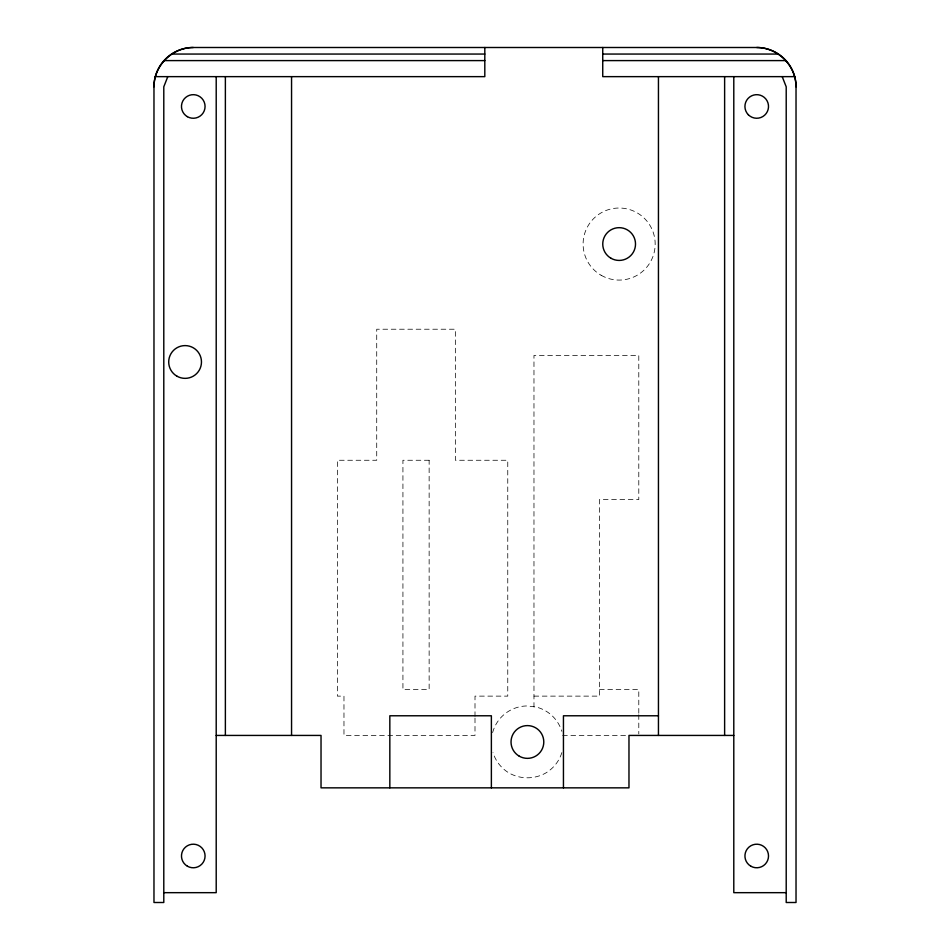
<?xml version="1.0" encoding="UTF-8"?>
<svg xmlns="http://www.w3.org/2000/svg" width="950" height="950" viewBox="0 0 950 950"><rect width="100%" height="100%" fill="white"/><g stroke="black" fill="none" stroke-linecap="round" stroke-linejoin="round"><path stroke-width="0.71" stroke-dasharray="4.75 3.56" d="M599.486 689.569L638.792 689.569L638.792 713.236M533.971 696.124L599.486 696.124L599.486 499.569L638.792 499.569L638.792 355.431L533.971 355.431L533.971 706.812M562.59 735.431L627.487 735.431M638.792 714.721L638.792 733.946M475 716.502L475 696.124L507.763 696.124L507.763 460.263L455.347 460.263L455.347 329.223L376.723 329.223L376.723 460.263L337.416 460.263L337.416 696.124L343.971 696.124L343.971 735.431L475 735.431L475 717.962M561.854 752.59A36.029 36.029 0 0 1 545.431 773.193C534.339 779.344 520.493 779.344 509.402 773.193A36.029 36.029 0 0 1 492.979 752.59M492.611 732.652A36.029 36.029 0 0 1 527.416 705.945L536.738 707.18A36.029 36.029 0 0 1 561.854 731.369M429.139 460.263L402.931 460.263L402.931 689.569L429.139 689.569L429.139 460.263M601.124 275.262A36.029 36.029 0 0 0 655.168 244.055A36.029 36.029 0 0 0 601.124 212.848A36.029 36.029 0 0 0 601.124 275.262"/><path stroke-width="1.43" d="M167.794 76.641L163.792 86.806L163.792 902.5L153.971 902.5L153.971 86.806C153.829 65.776 172.235 47.369 193.277 47.5L756.722 47.5C777.765 47.369 796.171 65.776 796.029 86.806L796.029 902.5L786.208 902.5L786.208 86.806L782.206 76.641M171.95 54.055L484.809 54.055M602.739 54.055L778.05 54.055M164.255 60.598L484.809 60.598M602.739 60.598L785.745 60.598M155.301 76.641L484.809 76.641L484.809 47.5M794.699 76.641L602.739 76.641L602.739 47.5M658.445 715.778L563.445 715.778L563.445 787.847M216.208 735.431L321.029 735.431L321.029 787.847L628.971 787.847L628.971 735.431L733.792 735.431M163.792 892.668L216.208 892.668L216.208 76.641M786.208 892.668L733.792 892.668L733.792 76.641M724.624 76.641L724.624 735.431M658.445 76.641L658.445 735.431M491.376 787.847L491.376 715.778L389.832 715.778L389.832 787.847M291.555 76.641L291.555 735.431M225.376 76.641L225.376 735.431M756.722 47.5A39.306 39.306 0 0 1 796.029 86.806M153.971 86.806A39.306 39.306 0 0 1 193.277 47.5M610.945 258.234A16.376 16.376 0 0 0 635.514 244.055A16.376 16.376 0 0 0 610.945 229.864A16.376 16.376 0 0 0 610.945 258.234M519.222 756.164A16.376 16.376 0 0 0 543.792 741.986A16.376 16.376 0 0 0 519.222 727.795A16.376 16.376 0 0 0 519.222 756.164M176.902 376.164A16.376 16.376 0 0 0 201.471 361.986A16.376 16.376 0 0 0 176.902 347.795A16.376 16.376 0 0 0 176.902 376.164M187.376 116.684A11.792 11.792 0 0 0 205.069 106.471A11.792 11.792 0 0 0 187.376 96.247A11.792 11.792 0 0 0 187.376 116.684M748.386 114.808A11.792 11.792 0 0 0 768.111 109.523A11.792 11.792 0 0 0 753.671 95.071A11.792 11.792 0 0 0 748.386 114.808M187.376 866.198A11.792 11.792 0 0 0 205.069 855.986A11.792 11.792 0 0 0 187.376 845.773A11.792 11.792 0 0 0 187.376 866.198M750.832 866.198A11.792 11.792 0 0 0 768.514 855.986A11.792 11.792 0 0 0 750.832 845.773A11.792 11.792 0 0 0 750.832 866.198"/></g></svg>
